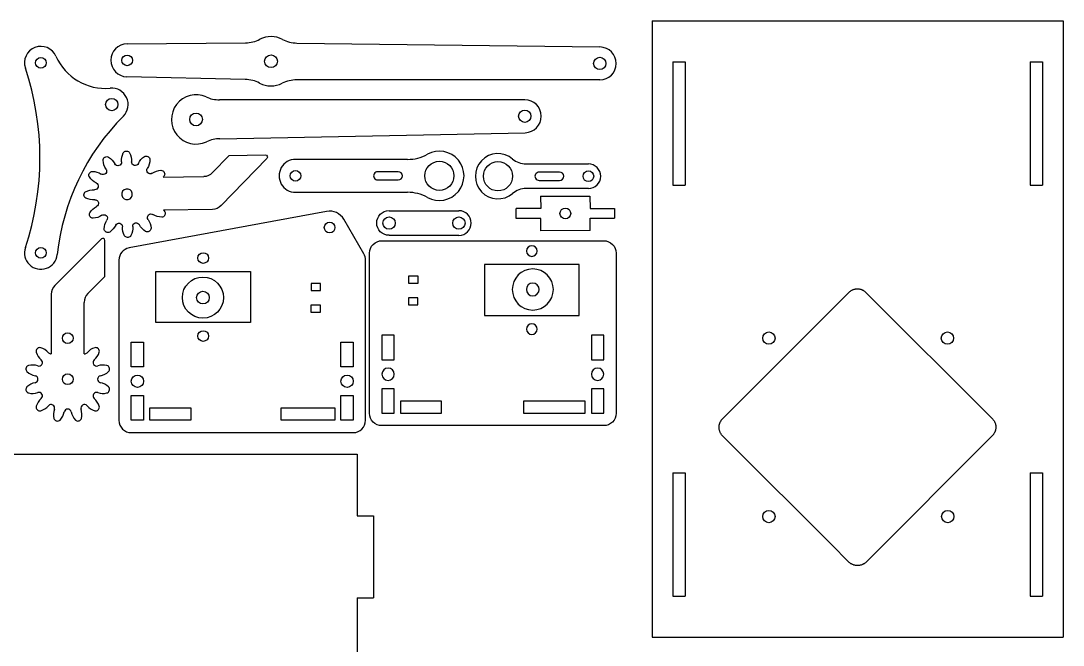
# Model space of a CAD drawing. Extents: x 13 to 416, y 516 to 820.
# Drawn here: x 159.6 to 413.2, y 668.4 to 820.3 of the extents above; entities that cross this region are included whole.
import ezdxf

# ---------------------------------------------------------------- set-up
doc = ezdxf.new("R2010")
doc.units = 0
doc.header["$LTSCALE"] = 12.7
doc.layers.add('SKETCHED_GEOMETRY', color=7, linetype='CONTINUOUS')

msp = doc.modelspace()

# ---------------------------------------------------------------- linework, layer by layer
at = {"layer": 'SKETCHED_GEOMETRY'}
for p, q in [((313.25, 820.31), (413.25, 820.31)), ((313.25, 820.31), (313.25, 670.31)), ((313.25, 820.31), (413.25, 820.31)), ((313.25, 820.31), (313.25, 670.31)), ((413.25, 820.31), (413.25, 670.31)), ((413.25, 820.31), (413.25, 670.31)), ((318.25, 810.31), (318.25, 780.31)), ((318.25, 810.31), (321.25, 810.31)), ((321.25, 810.31), (321.25, 780.31)), ((405.25, 810.31), (408.25, 810.31)), ((405.25, 810.31), (405.25, 780.31)), ((408.25, 810.31), (408.25, 780.31)), ((318.25, 780.31), (321.25, 780.31)), ((405.25, 780.31), (408.25, 780.31)), ((356.7, 749.83), (361.08, 754.22)), ((361.08, 754.22), (361.17, 754.3)), ((361.17, 754.3), (361.27, 754.39)), ((361.27, 754.39), (361.37, 754.47)), ((361.37, 754.47), (361.47, 754.54)), ((361.47, 754.54), (361.57, 754.61)), ((361.57, 754.61), (361.68, 754.68)), ((361.68, 754.68), (361.79, 754.74)), ((361.79, 754.74), (361.9, 754.8)), ((361.9, 754.8), (362.01, 754.85)), ((362.01, 754.85), (362.13, 754.89)), ((362.13, 754.89), (362.25, 754.94)), ((362.25, 754.94), (362.37, 754.97)), ((362.37, 754.97), (362.49, 755.01)), ((362.49, 755.01), (362.61, 755.03)), ((362.61, 755.03), (362.74, 755.05)), ((362.74, 755.05), (362.86, 755.07)), ((362.86, 755.07), (362.99, 755.08)), ((362.99, 755.08), (363.11, 755.09)), ((363.11, 755.09), (363.24, 755.09)), ((363.24, 755.09), (363.36, 755.08)), ((363.36, 755.08), (363.49, 755.07)), ((363.49, 755.07), (363.61, 755.05)), ((363.61, 755.05), (363.74, 755.03)), ((363.74, 755.03), (363.86, 755.01)), ((363.86, 755.01), (363.98, 754.97)), ((363.98, 754.97), (364.1, 754.94)), ((364.1, 754.94), (364.22, 754.9)), ((364.22, 754.9), (364.34, 754.85)), ((364.34, 754.85), (364.45, 754.8)), ((364.45, 754.8), (364.57, 754.74)), ((364.57, 754.74), (364.68, 754.68)), ((364.68, 754.68), (364.78, 754.61)), ((364.78, 754.61), (364.89, 754.54)), ((364.89, 754.54), (364.99, 754.47)), ((364.99, 754.47), (365.09, 754.39)), ((365.09, 754.39), (365.18, 754.31)), ((365.18, 754.31), (365.27, 754.22)), ((365.27, 754.22), (396, 723.52)), ((345.32, 738.43), (356.7, 749.83)), ((343.9, 737.02), (345.32, 738.43)), ((330.39, 723.48), (343.9, 737.02)), ((329.86, 722.78), (329.93, 722.89)), ((329.93, 722.89), (329.99, 723)), ((329.99, 723), (330.06, 723.1)), ((330.06, 723.1), (330.14, 723.2)), ((330.14, 723.2), (330.22, 723.3)), ((330.22, 723.3), (330.3, 723.39)), ((330.3, 723.39), (330.39, 723.48)), ((396, 723.52), (396.09, 723.43)), ((396.09, 723.43), (396.17, 723.34)), ((396.17, 723.34), (396.25, 723.24)), ((396.25, 723.24), (396.33, 723.14)), ((396.33, 723.14), (396.4, 723.04)), ((396.4, 723.04), (396.46, 722.93)), ((396.46, 722.93), (396.53, 722.82)), ((329.52, 721.45), (329.53, 721.58)), ((329.52, 721.37), (329.52, 721.45)), ((329.52, 721.33), (329.52, 721.37)), ((329.53, 721.2), (329.52, 721.33)), ((329.53, 721.58), (329.54, 721.7)), ((329.54, 721.08), (329.53, 721.2)), ((329.54, 721.7), (329.55, 721.83)), ((329.55, 720.95), (329.54, 721.08)), ((329.55, 721.83), (329.57, 721.95)), ((329.57, 720.83), (329.55, 720.95)), ((329.57, 721.95), (329.6, 722.07)), ((329.6, 720.7), (329.57, 720.83)), ((329.6, 722.07), (329.63, 722.2)), ((329.63, 720.58), (329.6, 720.7)), ((329.63, 722.2), (329.67, 722.32)), ((329.67, 720.46), (329.63, 720.58)), ((329.67, 722.32), (329.71, 722.44)), ((329.71, 720.34), (329.67, 720.46)), ((329.71, 722.44), (329.76, 722.55)), ((329.76, 722.55), (329.81, 722.67)), ((329.81, 722.67), (329.86, 722.78)), ((396.53, 722.82), (396.58, 722.71)), ((396.58, 722.71), (396.63, 722.59)), ((396.63, 722.59), (396.68, 722.48)), ((396.68, 720.38), (396.64, 720.27)), ((396.68, 722.48), (396.72, 722.36)), ((396.72, 720.5), (396.68, 720.38)), ((396.72, 722.36), (396.76, 722.24)), ((396.76, 720.62), (396.72, 720.5)), ((396.76, 722.24), (396.79, 722.11)), ((396.79, 720.74), (396.76, 720.62)), ((396.79, 722.11), (396.82, 721.99)), ((396.82, 720.87), (396.79, 720.74)), ((396.82, 721.99), (396.84, 721.87)), ((396.84, 720.99), (396.82, 720.87)), ((396.84, 721.87), (396.86, 721.74)), ((396.86, 721.12), (396.84, 720.99)), ((396.86, 721.74), (396.87, 721.62)), ((396.87, 721.24), (396.86, 721.12)), ((396.87, 721.62), (396.87, 721.49)), ((396.87, 721.49), (396.87, 721.37)), ((396.87, 721.37), (396.87, 721.24)), ((329.76, 720.23), (329.71, 720.34)), ((329.81, 720.11), (329.76, 720.23)), ((329.87, 720), (329.81, 720.11)), ((329.93, 719.89), (329.87, 720)), ((329.99, 719.78), (329.93, 719.89)), ((330.06, 719.68), (329.99, 719.78)), ((330.14, 719.58), (330.06, 719.68)), ((330.22, 719.48), (330.14, 719.58)), ((330.3, 719.39), (330.22, 719.48)), ((330.39, 719.3), (330.3, 719.39)), ((343.9, 705.8), (330.39, 719.3)), ((396.01, 719.34), (365.31, 688.6)), ((396.09, 719.43), (396.01, 719.34)), ((396.18, 719.52), (396.09, 719.43)), ((396.26, 719.62), (396.18, 719.52)), ((396.33, 719.72), (396.26, 719.62)), ((396.4, 719.82), (396.33, 719.72)), ((396.47, 719.93), (396.4, 719.82)), ((396.53, 720.04), (396.47, 719.93)), ((396.58, 720.15), (396.53, 720.04)), ((396.64, 720.27), (396.58, 720.15)), ((157.46, 714.85), (241.46, 714.85)), ((241.46, 714.85), (241.46, 699.85)), ((318.25, 710.31), (318.25, 680.31)), ((318.25, 710.31), (321.25, 710.31)), ((321.25, 710.31), (321.25, 680.31)), ((405.25, 710.31), (408.25, 710.31)), ((405.25, 710.31), (405.25, 680.31)), ((408.25, 710.31), (408.25, 680.31)), ((345.32, 704.39), (343.9, 705.8)), ((356.76, 692.95), (345.32, 704.39)), ((241.46, 699.85), (245.46, 699.85)), ((245.46, 699.85), (245.46, 679.85)), ((245.46, 699.85), (245.46, 679.85)), ((361.12, 688.6), (356.76, 692.95)), ((361.21, 688.51), (361.12, 688.6)), ((361.31, 688.42), (361.21, 688.51)), ((361.41, 688.34), (361.31, 688.42)), ((361.52, 688.27), (361.41, 688.34)), ((361.62, 688.2), (361.52, 688.27)), ((361.74, 688.13), (361.62, 688.2)), ((361.85, 688.07), (361.74, 688.13)), ((361.96, 688.01), (361.85, 688.07)), ((362.08, 687.96), (361.96, 688.01)), ((362.2, 687.91), (362.08, 687.96)), ((362.33, 687.87), (362.2, 687.91)), ((362.45, 687.83), (362.33, 687.87)), ((362.58, 687.8), (362.45, 687.83)), ((362.7, 687.78), (362.58, 687.8)), ((362.83, 687.76), (362.7, 687.78)), ((362.96, 687.74), (362.83, 687.76)), ((363.09, 687.74), (362.96, 687.74)), ((363.22, 687.73), (363.09, 687.74)), ((363.35, 687.74), (363.22, 687.73)), ((363.47, 687.74), (363.35, 687.74)), ((363.6, 687.76), (363.47, 687.74)), ((363.73, 687.78), (363.6, 687.76)), ((363.86, 687.8), (363.73, 687.78)), ((363.98, 687.83), (363.86, 687.8)), ((364.11, 687.87), (363.98, 687.83)), ((364.23, 687.91), (364.11, 687.87)), ((364.35, 687.96), (364.23, 687.91)), ((364.47, 688.01), (364.35, 687.96)), ((364.58, 688.07), (364.47, 688.01)), ((364.7, 688.13), (364.58, 688.07)), ((364.81, 688.2), (364.7, 688.13)), ((364.91, 688.27), (364.81, 688.2)), ((365.02, 688.35), (364.91, 688.27)), ((365.12, 688.43), (365.02, 688.35)), ((365.22, 688.51), (365.12, 688.43)), ((365.31, 688.6), (365.22, 688.51)), ((241.46, 679.85), (241.46, 664.85)), ((241.46, 679.85), (245.46, 679.85)), ((318.25, 680.31), (321.25, 680.31)), ((405.25, 680.31), (408.25, 680.31)), ((313.25, 670.31), (413.25, 670.31)), ((313.25, 670.31), (413.25, 670.31))]:
    msp.add_line(p, q, dxfattribs=at)
for points in [[(230.22, 754.66), (232.55, 754.66), (232.55, 756.35), (230.22, 756.35)], [(253.96, 756.44), (256.29, 756.44), (256.29, 758.14), (253.96, 758.14)], [(230.17, 749.42), (232.5, 749.42), (232.5, 751.11), (230.17, 751.11)], [(253.91, 751.2), (256.23, 751.2), (256.23, 752.9), (253.91, 752.9)]]:
    msp.add_lwpolyline(points, close=True, dxfattribs=at)
for centre in [(341.64, 743.09), (385.1, 743.09), (341.65, 699.66), (385.16, 699.66)]:
    msp.add_circle(centre, 1.5, dxfattribs=at)
for points, knots in [([(168.15, 811.71), (167.29, 813.66), (165.04, 814.59), (163.05, 813.82), (163.05, 813.82), (161.05, 813.05), (160.02, 810.85), (160.7, 808.82)], [0, 0, 0, 0, 0.333333, 0.333333, 0.333333, 0.333334, 1, 1, 1, 1]), ([(185.46, 814.7), (183.27, 814.68), (181.51, 812.91), (181.49, 810.73), (181.49, 810.73), (181.48, 808.55), (183.22, 806.76), (185.4, 806.71)], [0, 0, 0, 0, 0.333333, 0.333333, 0.333333, 0.333334, 1, 1, 1, 1]), ([(186.79, 810.7), (186.79, 811.42), (186.21, 812), (185.49, 812), (185.49, 812), (184.78, 812), (184.19, 811.42), (184.19, 810.7), (184.19, 810.7), (184.19, 809.99), (184.78, 809.4), (185.49, 809.4), (185.49, 809.4), (186.21, 809.4), (186.79, 809.99), (186.79, 810.7)], [0, 0, 0, 0, 0.2, 0.2, 0.2, 0.200001, 0.4, 0.4, 0.4, 0.400001, 0.6, 0.6, 0.6, 0.600001, 1, 1, 1, 1]), ([(222.04, 810.47), (222.04, 811.33), (221.35, 812.02), (220.49, 812.02), (220.49, 812.02), (219.64, 812.02), (218.94, 811.33), (218.94, 810.47), (218.94, 810.47), (218.94, 809.62), (219.64, 808.92), (220.49, 808.92), (220.49, 808.92), (221.35, 808.92), (222.04, 809.62), (222.04, 810.47)], [0, 0, 0, 0, 0.2, 0.2, 0.2, 0.200001, 0.4, 0.4, 0.4, 0.400001, 0.6, 0.6, 0.6, 0.600001, 1, 1, 1, 1]), ([(300.49, 805.95), (302.69, 805.95), (304.48, 807.72), (304.49, 809.92), (304.49, 809.92), (304.51, 812.12), (302.74, 813.92), (300.54, 813.95)], [0, 0, 0, 0, 0.333333, 0.333333, 0.333333, 0.333334, 1, 1, 1, 1]), ([(165.79, 810.09), (165.79, 810.81), (165.21, 811.39), (164.49, 811.39), (164.49, 811.39), (163.77, 811.39), (163.19, 810.81), (163.19, 810.09), (163.19, 810.09), (163.19, 809.38), (163.77, 808.79), (164.49, 808.79), (164.49, 808.79), (165.21, 808.79), (165.79, 809.38), (165.79, 810.09)], [0, 0, 0, 0, 0.2, 0.2, 0.2, 0.200001, 0.4, 0.4, 0.4, 0.400001, 0.6, 0.6, 0.6, 0.600001, 1, 1, 1, 1]), ([(301.99, 809.95), (301.99, 810.78), (301.32, 811.45), (300.49, 811.45), (300.49, 811.45), (299.66, 811.45), (298.99, 810.78), (298.99, 809.95), (298.99, 809.95), (298.99, 809.12), (299.66, 808.45), (300.49, 808.45), (300.49, 808.45), (301.32, 808.45), (301.99, 809.12), (301.99, 809.95)], [0, 0, 0, 0, 0.2, 0.2, 0.2, 0.200001, 0.4, 0.4, 0.4, 0.400001, 0.6, 0.6, 0.6, 0.600001, 1, 1, 1, 1]), ([(184.55, 797.11), (185.74, 798.3), (186.06, 800.11), (185.34, 801.63), (185.34, 801.63), (184.63, 803.16), (183.04, 804.07), (181.36, 803.92)], [0, 0, 0, 0, 0.333333, 0.333333, 0.333333, 0.333334, 1, 1, 1, 1]), ([(204.69, 801.79), (202.16, 802.92), (199.19, 802.17), (197.5, 799.97), (197.5, 799.97), (195.81, 797.78), (195.84, 794.71), (197.57, 792.55), (197.57, 792.55), (199.3, 790.39), (202.29, 789.7), (204.8, 790.88)], [0, 0, 0, 0, 0.25, 0.25, 0.25, 0.250001, 0.5, 0.5, 0.5, 0.500001, 1, 1, 1, 1]), ([(183.22, 799.94), (183.22, 800.77), (182.55, 801.44), (181.72, 801.44), (181.72, 801.44), (180.89, 801.44), (180.22, 800.77), (180.22, 799.94), (180.22, 799.94), (180.22, 799.11), (180.89, 798.44), (181.72, 798.44), (181.72, 798.44), (182.55, 798.44), (183.22, 799.11), (183.22, 799.94)], [0, 0, 0, 0, 0.2, 0.2, 0.2, 0.200001, 0.4, 0.4, 0.4, 0.400001, 0.6, 0.6, 0.6, 0.600001, 1, 1, 1, 1]), ([(282.32, 793.09), (284.52, 793.14), (286.27, 794.94), (286.24, 797.13), (286.24, 797.13), (286.22, 799.33), (284.44, 801.09), (282.24, 801.09)], [0, 0, 0, 0, 0.333333, 0.333333, 0.333333, 0.333334, 1, 1, 1, 1]), ([(203.8, 796.31), (203.8, 797.16), (203.1, 797.86), (202.25, 797.86), (202.25, 797.86), (201.39, 797.86), (200.7, 797.16), (200.7, 796.31), (200.7, 796.31), (200.7, 795.45), (201.39, 794.76), (202.25, 794.76), (202.25, 794.76), (203.1, 794.76), (203.8, 795.45), (203.8, 796.31)], [0, 0, 0, 0, 0.2, 0.2, 0.2, 0.200001, 0.4, 0.4, 0.4, 0.400001, 0.6, 0.6, 0.6, 0.600001, 1, 1, 1, 1]), ([(283.74, 797.09), (283.74, 797.92), (283.07, 798.59), (282.24, 798.59), (282.24, 798.59), (281.42, 798.59), (280.74, 797.92), (280.74, 797.09), (280.74, 797.09), (280.74, 796.26), (281.42, 795.59), (282.24, 795.59), (282.24, 795.59), (283.07, 795.59), (283.74, 796.26), (283.74, 797.09)], [0, 0, 0, 0, 0.2, 0.2, 0.2, 0.200001, 0.4, 0.4, 0.4, 0.400001, 0.6, 0.6, 0.6, 0.600001, 1, 1, 1, 1]), ([(258.55, 777.34), (261.07, 775.95), (264.23, 776.54), (266.07, 778.77), (266.07, 778.77), (267.91, 780.99), (267.91, 784.2), (266.07, 786.42), (266.07, 786.42), (264.23, 788.64), (261.07, 789.24), (258.55, 787.84)], [0, 0, 0, 0, 0.25, 0.25, 0.25, 0.250001, 0.5, 0.5, 0.5, 0.500001, 1, 1, 1, 1]), ([(219.1, 787.69), (219.3, 787.69), (219.49, 787.57), (219.57, 787.39), (219.57, 787.39), (219.65, 787.2), (219.61, 786.98), (219.47, 786.84)], [0, 0, 0, 0, 0.333333, 0.333333, 0.333333, 0.333334, 1, 1, 1, 1]), ([(226.45, 786.59), (225.03, 786.59), (223.7, 785.83), (222.99, 784.59), (222.99, 784.59), (222.28, 783.36), (222.28, 781.83), (222.99, 780.59), (222.99, 780.59), (223.7, 779.36), (225.03, 778.59), (226.45, 778.59)], [0, 0, 0, 0, 0.25, 0.25, 0.25, 0.250001, 0.5, 0.5, 0.5, 0.500001, 1, 1, 1, 1]), ([(279.29, 786.68), (277.06, 788.58), (273.74, 788.4), (271.73, 786.28), (271.73, 786.28), (269.72, 784.16), (269.72, 780.83), (271.73, 778.71), (271.73, 778.71), (273.74, 776.59), (277.06, 776.41), (279.29, 778.3)], [0, 0, 0, 0, 0.25, 0.25, 0.25, 0.250001, 0.5, 0.5, 0.5, 0.500001, 1, 1, 1, 1]), ([(180.34, 784.25), (180.57, 783.91), (180.54, 783.45), (180.25, 783.15), (180.25, 783.15), (179.96, 782.85), (179.5, 782.8), (179.15, 783.02)], [0, 0, 0, 0, 0.333333, 0.333333, 0.333333, 0.333334, 1, 1, 1, 1]), ([(184.09, 785.98), (184.13, 785.57), (183.87, 785.19), (183.47, 785.08), (183.47, 785.08), (183.07, 784.96), (182.65, 785.15), (182.46, 785.52)], [0, 0, 0, 0, 0.333333, 0.333333, 0.333333, 0.333334, 1, 1, 1, 1]), ([(188.21, 785.61), (188.04, 785.23), (187.62, 785.03), (187.22, 785.14), (187.22, 785.14), (186.82, 785.24), (186.54, 785.61), (186.56, 786.02)], [0, 0, 0, 0, 0.333333, 0.333333, 0.333333, 0.333334, 1, 1, 1, 1]), ([(191.6, 783.22), (191.26, 782.99), (190.8, 783.02), (190.5, 783.31), (190.5, 783.31), (190.2, 783.6), (190.15, 784.06), (190.37, 784.4)], [0, 0, 0, 0, 0.333333, 0.333333, 0.333333, 0.333334, 1, 1, 1, 1]), ([(227.75, 782.59), (227.75, 783.31), (227.17, 783.89), (226.45, 783.89), (226.45, 783.89), (225.74, 783.89), (225.15, 783.31), (225.15, 782.59), (225.15, 782.59), (225.15, 781.88), (225.74, 781.29), (226.45, 781.29), (226.45, 781.29), (227.17, 781.29), (227.75, 781.88), (227.75, 782.59)], [0, 0, 0, 0, 0.2, 0.2, 0.2, 0.200001, 0.4, 0.4, 0.4, 0.400001, 0.6, 0.6, 0.6, 0.600001, 1, 1, 1, 1]), ([(265, 782.59), (265, 784.55), (263.41, 786.14), (261.45, 786.14), (261.45, 786.14), (259.49, 786.14), (257.9, 784.55), (257.9, 782.59), (257.9, 782.59), (257.9, 780.63), (259.49, 779.04), (261.45, 779.04), (261.45, 779.04), (263.41, 779.04), (265, 780.63), (265, 782.59)], [0, 0, 0, 0, 0.2, 0.2, 0.2, 0.200001, 0.4, 0.4, 0.4, 0.400001, 0.6, 0.6, 0.6, 0.600001, 1, 1, 1, 1]), ([(279.27, 782.49), (279.27, 784.45), (277.68, 786.04), (275.72, 786.04), (275.72, 786.04), (273.76, 786.04), (272.17, 784.45), (272.17, 782.49), (272.17, 782.49), (272.17, 780.53), (273.76, 778.94), (275.72, 778.94), (275.72, 778.94), (277.68, 778.94), (279.27, 780.53), (279.27, 782.49)], [0, 0, 0, 0, 0.2, 0.2, 0.2, 0.200001, 0.4, 0.4, 0.4, 0.400001, 0.6, 0.6, 0.6, 0.600001, 1, 1, 1, 1]), ([(299.02, 782.49), (299.02, 783.21), (298.44, 783.79), (297.72, 783.79), (297.72, 783.79), (297.01, 783.79), (296.42, 783.21), (296.42, 782.49), (296.42, 782.49), (296.42, 781.78), (297.01, 781.19), (297.72, 781.19), (297.72, 781.19), (298.44, 781.19), (299.02, 781.78), (299.02, 782.49)], [0, 0, 0, 0, 0.2, 0.2, 0.2, 0.200001, 0.4, 0.4, 0.4, 0.400001, 0.6, 0.6, 0.6, 0.600001, 1, 1, 1, 1]), ([(297.72, 779.49), (299.38, 779.49), (300.72, 780.84), (300.72, 782.49), (300.72, 782.49), (300.72, 784.15), (299.38, 785.49), (297.72, 785.49)], [0, 0, 0, 0, 0.333333, 0.333333, 0.333333, 0.333334, 1, 1, 1, 1]), ([(246.45, 783.59), (246.1, 783.59), (245.77, 783.4), (245.59, 783.09), (245.59, 783.09), (245.41, 782.78), (245.41, 782.4), (245.59, 782.09), (245.59, 782.09), (245.77, 781.78), (246.1, 781.59), (246.45, 781.59)], [0, 0, 0, 0, 0.25, 0.25, 0.25, 0.250001, 0.5, 0.5, 0.5, 0.500001, 1, 1, 1, 1]), ([(251.45, 781.59), (252.01, 781.59), (252.45, 782.04), (252.45, 782.59), (252.45, 782.59), (252.45, 783.15), (252.01, 783.59), (251.45, 783.59)], [0, 0, 0, 0, 0.333333, 0.333333, 0.333333, 0.333334, 1, 1, 1, 1]), ([(285.72, 783.49), (285.37, 783.49), (285.04, 783.3), (284.86, 782.99), (284.86, 782.99), (284.68, 782.68), (284.68, 782.3), (284.86, 781.99), (284.86, 781.99), (285.04, 781.68), (285.37, 781.49), (285.72, 781.49)], [0, 0, 0, 0, 0.25, 0.25, 0.25, 0.250001, 0.5, 0.5, 0.5, 0.500001, 1, 1, 1, 1]), ([(290.72, 781.49), (291.28, 781.49), (291.72, 781.94), (291.72, 782.49), (291.72, 782.49), (291.72, 783.05), (291.28, 783.49), (290.72, 783.49)], [0, 0, 0, 0, 0.333333, 0.333333, 0.333333, 0.333334, 1, 1, 1, 1]), ([(177.95, 780.86), (178.33, 780.69), (178.52, 780.27), (178.42, 779.87), (178.42, 779.87), (178.32, 779.47), (177.95, 779.19), (177.54, 779.21)], [0, 0, 0, 0, 0.333333, 0.333333, 0.333333, 0.333334, 1, 1, 1, 1]), ([(186.73, 778.36), (186.87, 777.66), (186.41, 776.97), (185.71, 776.83), (185.71, 776.83), (185.01, 776.69), (184.32, 777.14), (184.18, 777.85), (184.18, 777.85), (184.04, 778.55), (184.49, 779.24), (185.2, 779.38), (185.2, 779.38), (185.9, 779.52), (186.59, 779.06), (186.73, 778.36)], [0, 0, 0, 0, 0.2, 0.2, 0.2, 0.200001, 0.4, 0.4, 0.4, 0.400001, 0.6, 0.6, 0.6, 0.600001, 1, 1, 1, 1]), ([(177.58, 776.74), (177.99, 776.78), (178.37, 776.51), (178.48, 776.12), (178.48, 776.12), (178.6, 775.72), (178.41, 775.3), (178.04, 775.11)], [0, 0, 0, 0, 0.333333, 0.333333, 0.333333, 0.333334, 1, 1, 1, 1]), ([(249.21, 768.12), (247.55, 768.12), (246.21, 769.46), (246.21, 771.12), (246.21, 771.12), (246.21, 772.77), (247.55, 774.12), (249.21, 774.12)], [0, 0, 0, 0, 0.333333, 0.333333, 0.333333, 0.333334, 1, 1, 1, 1]), ([(266.21, 768.1), (267.86, 768.1), (269.21, 769.44), (269.21, 771.1), (269.21, 771.1), (269.21, 772.76), (267.86, 774.1), (266.21, 774.1)], [0, 0, 0, 0, 0.333333, 0.333333, 0.333333, 0.333334, 1, 1, 1, 1]), ([(293.03, 772.53), (293.54, 773.04), (293.54, 773.87), (293.03, 774.37), (293.03, 774.37), (292.52, 774.88), (291.7, 774.88), (291.19, 774.37), (291.19, 774.37), (290.68, 773.86), (290.68, 773.04), (291.19, 772.53), (291.19, 772.53), (291.7, 772.02), (292.53, 772.03), (293.03, 772.53)], [0, 0, 0, 0, 0.2, 0.2, 0.2, 0.200001, 0.4, 0.4, 0.4, 0.400001, 0.6, 0.6, 0.6, 0.600001, 1, 1, 1, 1]), ([(179.31, 772.99), (179.65, 773.22), (180.11, 773.18), (180.41, 772.9), (180.41, 772.9), (180.71, 772.61), (180.76, 772.15), (180.53, 771.8)], [0, 0, 0, 0, 0.333333, 0.333333, 0.333333, 0.333334, 1, 1, 1, 1]), ([(182.69, 770.6), (182.87, 770.98), (183.29, 771.17), (183.69, 771.07), (183.69, 771.07), (184.09, 770.97), (184.36, 770.6), (184.34, 770.19)], [0, 0, 0, 0, 0.333333, 0.333333, 0.333333, 0.333334, 1, 1, 1, 1]), ([(186.82, 770.23), (186.78, 770.64), (187.04, 771.02), (187.44, 771.13), (187.44, 771.13), (187.84, 771.24), (188.26, 771.06), (188.45, 770.69)], [0, 0, 0, 0, 0.333333, 0.333333, 0.333333, 0.333334, 1, 1, 1, 1]), ([(190.57, 771.96), (190.34, 772.3), (190.37, 772.76), (190.66, 773.06), (190.66, 773.06), (190.95, 773.36), (191.41, 773.41), (191.75, 773.18)], [0, 0, 0, 0, 0.333333, 0.333333, 0.333333, 0.333334, 1, 1, 1, 1]), ([(236.04, 770), (236.04, 770.72), (235.46, 771.3), (234.74, 771.3), (234.74, 771.3), (234.03, 771.3), (233.44, 770.72), (233.44, 770), (233.44, 770), (233.44, 769.28), (234.03, 768.7), (234.74, 768.7), (234.74, 768.7), (235.46, 768.7), (236.04, 769.28), (236.04, 770)], [0, 0, 0, 0, 0.2, 0.2, 0.2, 0.200001, 0.4, 0.4, 0.4, 0.400001, 0.6, 0.6, 0.6, 0.600001, 1, 1, 1, 1]), ([(250.71, 771.1), (250.71, 771.93), (250.04, 772.6), (249.21, 772.6), (249.21, 772.6), (248.38, 772.6), (247.71, 771.93), (247.71, 771.1), (247.71, 771.1), (247.71, 770.27), (248.38, 769.6), (249.21, 769.6), (249.21, 769.6), (250.04, 769.6), (250.71, 770.27), (250.71, 771.1)], [0, 0, 0, 0, 0.2, 0.2, 0.2, 0.200001, 0.4, 0.4, 0.4, 0.400001, 0.6, 0.6, 0.6, 0.600001, 1, 1, 1, 1]), ([(267.71, 771.1), (267.71, 771.93), (267.04, 772.6), (266.21, 772.6), (266.21, 772.6), (265.38, 772.6), (264.71, 771.93), (264.71, 771.1), (264.71, 771.1), (264.71, 770.27), (265.38, 769.6), (266.21, 769.6), (266.21, 769.6), (267.04, 769.6), (267.71, 770.27), (267.71, 771.1)], [0, 0, 0, 0, 0.2, 0.2, 0.2, 0.200001, 0.4, 0.4, 0.4, 0.400001, 0.6, 0.6, 0.6, 0.600001, 1, 1, 1, 1]), ([(180.07, 766.88), (180.07, 767.08), (179.95, 767.27), (179.76, 767.34), (179.76, 767.34), (179.57, 767.42), (179.36, 767.38), (179.21, 767.24)], [0, 0, 0, 0, 0.333333, 0.333333, 0.333333, 0.333334, 1, 1, 1, 1]), ([(244.46, 763.79), (244.46, 764.59), (244.78, 765.35), (245.34, 765.91), (245.34, 765.91), (245.9, 766.48), (246.67, 766.79), (247.46, 766.79)], [0, 0, 0, 0, 0.333333, 0.333333, 0.333333, 0.333334, 1, 1, 1, 1]), ([(301.46, 766.79), (302.26, 766.79), (303.02, 766.48), (303.58, 765.91), (303.58, 765.91), (304.15, 765.35), (304.46, 764.59), (304.46, 763.79)], [0, 0, 0, 0, 0.333333, 0.333333, 0.333333, 0.333334, 1, 1, 1, 1]), ([(160.7, 765.11), (160.21, 763.65), (160.6, 762.05), (161.69, 760.98), (161.69, 760.98), (162.79, 759.91), (164.4, 759.56), (165.84, 760.08), (165.84, 760.08), (167.29, 760.59), (168.31, 761.89), (168.47, 763.42)], [0, 0, 0, 0, 0.25, 0.25, 0.25, 0.250001, 0.5, 0.5, 0.5, 0.500001, 1, 1, 1, 1]), ([(165.79, 763.84), (165.79, 764.56), (165.21, 765.14), (164.49, 765.14), (164.49, 765.14), (163.77, 765.14), (163.19, 764.56), (163.19, 763.84), (163.19, 763.84), (163.19, 763.12), (163.77, 762.54), (164.49, 762.54), (164.49, 762.54), (165.21, 762.54), (165.79, 763.12), (165.79, 763.84)], [0, 0, 0, 0, 0.2, 0.2, 0.2, 0.200001, 0.4, 0.4, 0.4, 0.400001, 0.6, 0.6, 0.6, 0.600001, 1, 1, 1, 1]), ([(205.29, 762.59), (205.29, 763.31), (204.71, 763.89), (203.99, 763.89), (203.99, 763.89), (203.27, 763.89), (202.69, 763.31), (202.69, 762.59), (202.69, 762.59), (202.69, 761.88), (203.27, 761.29), (203.99, 761.29), (203.99, 761.29), (204.71, 761.29), (205.29, 761.88), (205.29, 762.59)], [0, 0, 0, 0, 0.2, 0.2, 0.2, 0.200001, 0.4, 0.4, 0.4, 0.400001, 0.6, 0.6, 0.6, 0.600001, 1, 1, 1, 1]), ([(205.29, 762.59), (205.29, 763.31), (204.71, 763.89), (203.99, 763.89), (203.99, 763.89), (203.27, 763.89), (202.69, 763.31), (202.69, 762.59), (202.69, 762.59), (202.69, 761.88), (203.27, 761.29), (203.99, 761.29), (203.99, 761.29), (204.71, 761.29), (205.29, 761.88), (205.29, 762.59)], [0, 0, 0, 0, 0.2, 0.2, 0.2, 0.200001, 0.4, 0.4, 0.4, 0.400001, 0.6, 0.6, 0.6, 0.600001, 1, 1, 1, 1]), ([(282.66, 764.29), (282.66, 765.01), (283.24, 765.59), (283.96, 765.59), (283.96, 765.59), (284.68, 765.59), (285.26, 765.01), (285.26, 764.29), (285.26, 764.29), (285.26, 763.58), (284.68, 762.99), (283.96, 762.99), (283.96, 762.99), (283.24, 762.99), (282.66, 763.58), (282.66, 764.29)], [0, 0, 0, 0, 0.2, 0.2, 0.2, 0.200001, 0.4, 0.4, 0.4, 0.400001, 0.6, 0.6, 0.6, 0.600001, 1, 1, 1, 1]), ([(279.19, 754.93), (279.19, 757.69), (281.43, 759.93), (284.19, 759.93), (284.19, 759.93), (286.95, 759.93), (289.19, 757.69), (289.19, 754.93), (289.19, 754.93), (289.19, 752.16), (286.95, 749.93), (284.19, 749.93), (284.19, 749.93), (281.43, 749.93), (279.19, 752.16), (279.19, 754.93)], [0, 0, 0, 0, 0.2, 0.2, 0.2, 0.200001, 0.4, 0.4, 0.4, 0.400001, 0.6, 0.6, 0.6, 0.600001, 1, 1, 1, 1]), ([(208.91, 752.96), (208.91, 755.72), (206.67, 757.96), (203.91, 757.96), (203.91, 757.96), (201.15, 757.96), (198.91, 755.72), (198.91, 752.96), (198.91, 752.96), (198.91, 750.2), (201.15, 747.96), (203.91, 747.96), (203.91, 747.96), (206.67, 747.96), (208.91, 750.2), (208.91, 752.96)], [0, 0, 0, 0, 0.2, 0.2, 0.2, 0.200001, 0.4, 0.4, 0.4, 0.400001, 0.6, 0.6, 0.6, 0.600001, 1, 1, 1, 1]), ([(282.64, 754.93), (282.64, 755.78), (283.33, 756.48), (284.19, 756.48), (284.19, 756.48), (285.05, 756.48), (285.74, 755.78), (285.74, 754.93), (285.74, 754.93), (285.74, 754.07), (285.05, 753.38), (284.19, 753.38), (284.19, 753.38), (283.33, 753.38), (282.64, 754.07), (282.64, 754.93)], [0, 0, 0, 0, 0.2, 0.2, 0.2, 0.200001, 0.4, 0.4, 0.4, 0.400001, 0.6, 0.6, 0.6, 0.600001, 1, 1, 1, 1]), ([(205.46, 752.96), (205.46, 753.82), (204.76, 754.51), (203.91, 754.51), (203.91, 754.51), (203.05, 754.51), (202.36, 753.82), (202.36, 752.96), (202.36, 752.96), (202.36, 752.11), (203.05, 751.41), (203.91, 751.41), (203.91, 751.41), (204.76, 751.41), (205.46, 752.11), (205.46, 752.96)], [0, 0, 0, 0, 0.2, 0.2, 0.2, 0.200001, 0.4, 0.4, 0.4, 0.400001, 0.6, 0.6, 0.6, 0.600001, 1, 1, 1, 1]), ([(282.66, 745.29), (282.66, 746.01), (283.24, 746.59), (283.96, 746.59), (283.96, 746.59), (284.68, 746.59), (285.26, 746.01), (285.26, 745.29), (285.26, 745.29), (285.26, 744.58), (284.68, 743.99), (283.96, 743.99), (283.96, 743.99), (283.24, 743.99), (282.66, 744.58), (282.66, 745.29)], [0, 0, 0, 0, 0.2, 0.2, 0.2, 0.200001, 0.4, 0.4, 0.4, 0.400001, 0.6, 0.6, 0.6, 0.600001, 1, 1, 1, 1]), ([(172.32, 743.09), (172.32, 743.81), (171.74, 744.39), (171.02, 744.39), (171.02, 744.39), (170.3, 744.39), (169.72, 743.81), (169.72, 743.09), (169.72, 743.09), (169.72, 742.37), (170.3, 741.79), (171.02, 741.79), (171.02, 741.79), (171.74, 741.79), (172.32, 742.37), (172.32, 743.09)], [0, 0, 0, 0, 0.2, 0.2, 0.2, 0.200001, 0.4, 0.4, 0.4, 0.400001, 0.6, 0.6, 0.6, 0.600001, 1, 1, 1, 1]), ([(205.29, 743.59), (205.29, 744.31), (204.71, 744.89), (203.99, 744.89), (203.99, 744.89), (203.27, 744.89), (202.69, 744.31), (202.69, 743.59), (202.69, 743.59), (202.69, 742.88), (203.27, 742.29), (203.99, 742.29), (203.99, 742.29), (204.71, 742.29), (205.29, 742.88), (205.29, 743.59)], [0, 0, 0, 0, 0.2, 0.2, 0.2, 0.200001, 0.4, 0.4, 0.4, 0.400001, 0.6, 0.6, 0.6, 0.600001, 1, 1, 1, 1]), ([(205.29, 743.59), (205.29, 744.31), (204.71, 744.89), (203.99, 744.89), (203.99, 744.89), (203.27, 744.89), (202.69, 744.31), (202.69, 743.59), (202.69, 743.59), (202.69, 742.88), (203.27, 742.29), (203.99, 742.29), (203.99, 742.29), (204.71, 742.29), (205.29, 742.88), (205.29, 743.59)], [0, 0, 0, 0, 0.2, 0.2, 0.2, 0.200001, 0.4, 0.4, 0.4, 0.400001, 0.6, 0.6, 0.6, 0.600001, 1, 1, 1, 1]), ([(163.71, 736.33), (164.1, 736.19), (164.53, 736.36), (164.74, 736.71), (164.74, 736.71), (164.95, 737.07), (164.87, 737.53), (164.56, 737.8)], [0, 0, 0, 0, 0.333333, 0.333333, 0.333333, 0.333334, 1, 1, 1, 1]), ([(177.48, 737.8), (177.17, 737.53), (177.09, 737.07), (177.3, 736.71), (177.3, 736.71), (177.5, 736.36), (177.94, 736.19), (178.33, 736.33)], [0, 0, 0, 0, 0.333333, 0.333333, 0.333333, 0.333334, 1, 1, 1, 1]), ([(247.46, 734.29), (247.46, 735.12), (248.13, 735.79), (248.96, 735.79), (248.96, 735.79), (249.79, 735.79), (250.46, 735.12), (250.46, 734.29), (250.46, 734.29), (250.46, 733.46), (249.79, 732.79), (248.96, 732.79), (248.96, 732.79), (248.13, 732.79), (247.46, 733.46), (247.46, 734.29)], [0, 0, 0, 0, 0.2, 0.2, 0.2, 0.200001, 0.4, 0.4, 0.4, 0.400001, 0.6, 0.6, 0.6, 0.600001, 1, 1, 1, 1]), ([(298.46, 734.29), (298.46, 735.12), (299.13, 735.79), (299.96, 735.79), (299.96, 735.79), (300.79, 735.79), (301.46, 735.12), (301.46, 734.29), (301.46, 734.29), (301.46, 733.46), (300.79, 732.79), (299.96, 732.79), (299.96, 732.79), (299.13, 732.79), (298.46, 733.46), (298.46, 734.29)], [0, 0, 0, 0, 0.2, 0.2, 0.2, 0.200001, 0.4, 0.4, 0.4, 0.400001, 0.6, 0.6, 0.6, 0.600001, 1, 1, 1, 1]), ([(163.07, 732.24), (163.48, 732.32), (163.77, 732.67), (163.77, 733.09), (163.77, 733.09), (163.77, 733.5), (163.48, 733.86), (163.07, 733.94)], [0, 0, 0, 0, 0.333333, 0.333333, 0.333333, 0.333334, 1, 1, 1, 1]), ([(172.32, 733.09), (172.32, 733.81), (171.74, 734.39), (171.02, 734.39), (171.02, 734.39), (170.3, 734.39), (169.72, 733.81), (169.72, 733.09), (169.72, 733.09), (169.72, 732.37), (170.3, 731.79), (171.02, 731.79), (171.02, 731.79), (171.74, 731.79), (172.32, 732.37), (172.32, 733.09)], [0, 0, 0, 0, 0.2, 0.2, 0.2, 0.200001, 0.4, 0.4, 0.4, 0.400001, 0.6, 0.6, 0.6, 0.600001, 1, 1, 1, 1]), ([(178.97, 733.94), (178.56, 733.86), (178.27, 733.5), (178.27, 733.09), (178.27, 733.09), (178.27, 732.67), (178.56, 732.32), (178.97, 732.24)], [0, 0, 0, 0, 0.333333, 0.333333, 0.333333, 0.333334, 1, 1, 1, 1]), ([(189.49, 732.59), (189.49, 733.42), (188.82, 734.09), (187.99, 734.09), (187.99, 734.09), (187.16, 734.09), (186.49, 733.42), (186.49, 732.59), (186.49, 732.59), (186.49, 731.76), (187.16, 731.09), (187.99, 731.09), (187.99, 731.09), (188.82, 731.09), (189.49, 731.76), (189.49, 732.59)], [0, 0, 0, 0, 0.2, 0.2, 0.2, 0.200001, 0.4, 0.4, 0.4, 0.400001, 0.6, 0.6, 0.6, 0.600001, 1, 1, 1, 1]), ([(240.49, 732.59), (240.49, 733.42), (239.82, 734.09), (238.99, 734.09), (238.99, 734.09), (238.16, 734.09), (237.49, 733.42), (237.49, 732.59), (237.49, 732.59), (237.49, 731.76), (238.16, 731.09), (238.99, 731.09), (238.99, 731.09), (239.82, 731.09), (240.49, 731.76), (240.49, 732.59)], [0, 0, 0, 0, 0.2, 0.2, 0.2, 0.200001, 0.4, 0.4, 0.4, 0.400001, 0.6, 0.6, 0.6, 0.600001, 1, 1, 1, 1]), ([(164.56, 728.38), (164.87, 728.65), (164.95, 729.11), (164.74, 729.46), (164.74, 729.46), (164.53, 729.82), (164.1, 729.98), (163.71, 729.85)], [0, 0, 0, 0, 0.333333, 0.333333, 0.333333, 0.333334, 1, 1, 1, 1]), ([(178.33, 729.85), (177.94, 729.98), (177.5, 729.82), (177.3, 729.46), (177.3, 729.46), (177.09, 729.11), (177.17, 728.65), (177.48, 728.38)], [0, 0, 0, 0, 0.333333, 0.333333, 0.333333, 0.333334, 1, 1, 1, 1]), ([(167.78, 725.78), (167.91, 726.17), (167.75, 726.6), (167.39, 726.81), (167.39, 726.81), (167.03, 727.02), (166.58, 726.94), (166.31, 726.63)], [0, 0, 0, 0, 0.333333, 0.333333, 0.333333, 0.333334, 1, 1, 1, 1]), ([(171.87, 725.14), (171.79, 725.55), (171.43, 725.84), (171.02, 725.84), (171.02, 725.84), (170.6, 725.84), (170.25, 725.55), (170.17, 725.14)], [0, 0, 0, 0, 0.333333, 0.333333, 0.333333, 0.333334, 1, 1, 1, 1]), ([(175.73, 726.63), (175.46, 726.94), (175, 727.02), (174.64, 726.81), (174.64, 726.81), (174.28, 726.6), (174.12, 726.17), (174.26, 725.78)], [0, 0, 0, 0, 0.333333, 0.333333, 0.333333, 0.333334, 1, 1, 1, 1]), ([(183.49, 723.09), (183.49, 722.3), (183.81, 721.53), (184.37, 720.97), (184.37, 720.97), (184.93, 720.41), (185.7, 720.09), (186.49, 720.09)], [0, 0, 0, 0, 0.333333, 0.333333, 0.333333, 0.333334, 1, 1, 1, 1]), ([(304.46, 724.79), (304.46, 724), (304.15, 723.23), (303.58, 722.67), (303.58, 722.67), (303.02, 722.11), (302.26, 721.79), (301.46, 721.79)], [0, 0, 0, 0, 0.333333, 0.333333, 0.333333, 0.333334, 1, 1, 1, 1])]:
    msp.add_open_spline(points, degree=3, knots=knots, dxfattribs=at)
for points in [[(185.46, 814.7), (185.46, 814.7), (214.27, 814.98), (214.27, 814.98)], [(214.27, 814.98), (215.5, 814.99), (216.7, 815.28), (217.79, 815.83)], [(223.24, 815.81), (221.54, 816.69), (219.51, 816.7), (217.79, 815.83)], [(223.24, 815.81), (224.35, 815.24), (225.56, 814.93), (226.8, 814.92)], [(226.8, 814.92), (226.8, 814.92), (300.54, 813.95), (300.54, 813.95)], [(168.15, 811.71), (170.43, 806.55), (175.74, 803.42), (181.36, 803.92)], [(160.7, 765.11), (165.44, 779.29), (165.44, 794.64), (160.7, 808.82)], [(214.21, 806.05), (214.21, 806.05), (185.4, 806.71), (185.4, 806.71)], [(217.72, 805.15), (216.64, 805.72), (215.44, 806.02), (214.21, 806.05)], [(217.72, 805.15), (219.43, 804.27), (221.45, 804.25), (223.17, 805.11)], [(226.75, 805.95), (225.51, 805.95), (224.28, 805.66), (223.17, 805.11)], [(300.49, 805.95), (300.49, 805.95), (226.75, 805.95), (226.75, 805.95)], [(204.69, 801.79), (205.72, 801.33), (206.83, 801.09), (207.95, 801.09)], [(282.24, 801.09), (282.24, 801.09), (207.95, 801.09), (207.95, 801.09)], [(184.55, 797.11), (175.5, 788.05), (169.83, 776.15), (168.47, 763.42)], [(208.04, 791.63), (206.92, 791.61), (205.82, 791.35), (204.8, 790.88)], [(208.04, 791.63), (208.04, 791.63), (282.32, 793.09), (282.32, 793.09)], [(179.62, 786.36), (179.6, 786.65), (179.75, 786.93), (180, 787.08)], [(180.34, 784.25), (179.9, 784.87), (179.66, 785.6), (179.62, 786.36)], [(180, 787.08), (180.04, 787.1), (180.08, 787.12), (180.12, 787.15)], [(180.12, 787.15), (180.37, 787.3), (180.69, 787.3), (180.94, 787.14)], [(180.94, 787.14), (181.59, 786.75), (182.11, 786.19), (182.46, 785.52)], [(184.09, 785.98), (184.03, 786.74), (184.18, 787.49), (184.53, 788.17)], [(184.53, 788.17), (184.66, 788.43), (184.93, 788.59), (185.22, 788.6)], [(185.22, 788.6), (185.27, 788.6), (185.31, 788.6), (185.36, 788.6)], [(185.36, 788.6), (185.65, 788.61), (185.92, 788.45), (186.06, 788.19)], [(186.06, 788.19), (186.43, 787.53), (186.6, 786.78), (186.56, 786.02)], [(188.21, 785.61), (188.54, 786.29), (189.05, 786.87), (189.68, 787.28)], [(189.68, 787.28), (189.93, 787.44), (190.24, 787.45), (190.5, 787.31)], [(191.02, 786.54), (191.01, 785.78), (190.79, 785.04), (190.37, 784.4)], [(190.5, 787.31), (190.54, 787.29), (190.58, 787.27), (190.62, 787.25)], [(190.62, 787.25), (190.87, 787.1), (191.03, 786.83), (191.02, 786.54)], [(206.2, 783.31), (206.2, 783.31), (210.31, 787.55), (210.31, 787.55)], [(219.47, 786.84), (219.47, 786.84), (208.33, 775.34), (208.33, 775.34)], [(210.31, 787.55), (210.31, 787.55), (219.1, 787.69), (219.1, 787.69)], [(253.71, 786.59), (253.71, 786.59), (226.45, 786.59), (226.45, 786.59)], [(253.71, 786.59), (255.4, 786.59), (257.07, 787.02), (258.55, 787.84)], [(279.29, 786.68), (280.19, 785.92), (281.34, 785.49), (282.52, 785.49)], [(191.6, 783.22), (192.22, 783.65), (192.95, 783.9), (193.71, 783.94)], [(193.71, 783.94), (194, 783.95), (194.28, 783.81), (194.43, 783.55)], [(282.52, 785.49), (282.52, 785.49), (297.72, 785.49), (297.72, 785.49)], [(176.28, 782.33), (176.12, 782.58), (176.11, 782.89), (176.25, 783.15)], [(176.25, 783.15), (176.27, 783.19), (176.29, 783.23), (176.31, 783.27)], [(177.95, 780.86), (177.27, 781.19), (176.69, 781.7), (176.28, 782.33)], [(176.31, 783.27), (176.46, 783.52), (176.73, 783.68), (177.02, 783.67)], [(177.02, 783.67), (177.78, 783.66), (178.52, 783.44), (179.15, 783.02)], [(194.49, 782.62), (194.42, 782.49), (194.33, 782.36), (194.24, 782.24)], [(194.24, 782.24), (194.24, 782.24), (204.1, 782.4), (204.1, 782.4)], [(194.43, 783.55), (194.45, 783.52), (194.47, 783.48), (194.5, 783.44)], [(194.5, 783.44), (194.65, 783.19), (194.65, 782.87), (194.49, 782.62)], [(206.2, 783.31), (205.65, 782.74), (204.89, 782.41), (204.1, 782.4)], [(251.45, 783.59), (251.45, 783.59), (246.45, 783.59), (246.45, 783.59)], [(246.45, 781.59), (246.45, 781.59), (251.45, 781.59), (251.45, 781.59)], [(290.72, 783.49), (290.72, 783.49), (285.72, 783.49), (285.72, 783.49)], [(285.72, 781.49), (285.72, 781.49), (290.72, 781.49), (290.72, 781.49)], [(174.95, 778), (174.95, 778.3), (175.11, 778.57), (175.37, 778.71)], [(175.37, 778.71), (176.03, 779.08), (176.78, 779.25), (177.54, 779.21)], [(282.52, 779.49), (281.34, 779.49), (280.19, 779.07), (279.29, 778.3)], [(297.72, 779.49), (297.72, 779.49), (282.52, 779.49), (282.52, 779.49)], [(174.96, 777.87), (174.96, 777.91), (174.95, 777.96), (174.95, 778)], [(175.39, 777.18), (175.13, 777.31), (174.96, 777.58), (174.96, 777.87)], [(177.58, 776.74), (176.82, 776.68), (176.06, 776.83), (175.39, 777.18)], [(226.45, 778.59), (226.45, 778.59), (253.71, 778.59), (253.71, 778.59)], [(258.55, 777.34), (257.07, 778.16), (255.4, 778.59), (253.71, 778.59)], [(286.1, 777.64), (286.1, 777.64), (298.1, 777.66), (298.1, 777.66)], [(286.1, 777.64), (286.1, 777.64), (286.11, 774.64), (286.11, 774.64)], [(298.1, 777.66), (298.1, 777.66), (298.11, 774.66), (298.11, 774.66)], [(176.41, 773.59), (176.8, 774.24), (177.37, 774.76), (178.04, 775.11)], [(234.02, 773.93), (234.02, 773.93), (185.95, 765.04), (185.95, 765.04)], [(206.22, 774.43), (206.22, 774.43), (194.36, 774.24), (194.36, 774.24)], [(194.36, 774.24), (194.46, 774.13), (194.55, 774), (194.63, 773.87)], [(194.63, 773.87), (194.79, 773.63), (194.8, 773.31), (194.66, 773.06)], [(208.33, 775.34), (207.78, 774.77), (207.02, 774.44), (206.22, 774.43)], [(238.2, 772.01), (237.35, 773.47), (235.68, 774.24), (234.02, 773.93)], [(249.21, 774.1), (249.21, 774.1), (266.21, 774.1), (266.21, 774.1)], [(286.11, 774.64), (286.11, 774.64), (280.11, 774.62), (280.11, 774.62)], [(280.11, 772.22), (280.11, 772.22), (280.11, 774.62), (280.11, 774.62)], [(298.11, 774.66), (298.11, 774.66), (304.11, 774.68), (304.11, 774.68)], [(304.11, 774.68), (304.11, 774.68), (304.11, 772.28), (304.11, 772.28)], [(176.41, 772.77), (176.26, 773.02), (176.26, 773.34), (176.41, 773.59)], [(176.48, 772.65), (176.46, 772.69), (176.43, 772.73), (176.41, 772.77)], [(177.2, 772.27), (176.91, 772.25), (176.63, 772.4), (176.48, 772.65)], [(179.31, 772.99), (178.69, 772.55), (177.96, 772.31), (177.2, 772.27)], [(179.88, 769.67), (179.9, 770.43), (180.12, 771.17), (180.53, 771.8)], [(190.57, 771.96), (191, 771.34), (191.25, 770.61), (191.29, 769.85)], [(193.89, 772.53), (193.13, 772.55), (192.39, 772.77), (191.75, 773.18)], [(194.6, 772.94), (194.45, 772.68), (194.18, 772.53), (193.89, 772.53)], [(194.66, 773.06), (194.64, 773.02), (194.62, 772.98), (194.6, 772.94)], [(243.09, 763.6), (243.09, 763.6), (238.2, 772.01), (238.2, 772.01)], [(286.11, 772.24), (286.11, 772.24), (280.11, 772.22), (280.11, 772.22)], [(286.12, 769.24), (286.12, 769.24), (286.11, 772.24), (286.11, 772.24)], [(298.11, 772.26), (298.11, 772.26), (304.11, 772.28), (304.11, 772.28)], [(298.12, 769.26), (298.12, 769.26), (298.11, 772.26), (298.11, 772.26)], [(180.29, 768.96), (180.03, 769.11), (179.88, 769.38), (179.88, 769.67)], [(180.41, 768.9), (180.37, 768.92), (180.33, 768.94), (180.29, 768.96)], [(181.23, 768.92), (180.98, 768.77), (180.66, 768.75), (180.41, 768.9)], [(182.69, 770.6), (182.37, 769.92), (181.86, 769.33), (181.23, 768.92)], [(184.85, 768.02), (184.48, 768.68), (184.3, 769.43), (184.34, 770.19)], [(186.82, 770.23), (186.88, 769.47), (186.73, 768.71), (186.38, 768.04)], [(189.97, 769.06), (189.32, 769.45), (188.79, 770.02), (188.45, 770.69)], [(190.79, 769.06), (190.54, 768.91), (190.22, 768.91), (189.97, 769.06)], [(190.91, 769.13), (190.87, 769.11), (190.83, 769.08), (190.79, 769.06)], [(191.29, 769.85), (191.3, 769.56), (191.16, 769.28), (190.91, 769.13)], [(298.12, 769.26), (298.12, 769.26), (286.12, 769.24), (286.12, 769.24)], [(179.21, 767.24), (179.21, 767.24), (167.9, 755.92), (167.9, 755.92)], [(180.07, 758.09), (180.07, 758.09), (180.07, 766.88), (180.07, 766.88)], [(185.55, 767.6), (185.26, 767.6), (184.99, 767.76), (184.85, 768.02)], [(185.69, 767.61), (185.64, 767.61), (185.6, 767.6), (185.55, 767.6)], [(186.38, 768.04), (186.25, 767.78), (185.98, 767.61), (185.69, 767.61)], [(247.46, 766.79), (247.46, 766.79), (301.46, 766.79), (301.46, 766.79)], [(266.21, 768.1), (266.21, 768.1), (249.21, 768.1), (249.21, 768.1)], [(185.95, 765.04), (184.52, 764.78), (183.49, 763.54), (183.49, 762.09)], [(243.49, 762.09), (243.49, 762.62), (243.35, 763.14), (243.09, 763.6)], [(244.46, 724.79), (244.46, 724.79), (244.46, 763.79), (244.46, 763.79)], [(304.46, 763.79), (304.46, 763.79), (304.46, 724.79), (304.46, 724.79)], [(183.49, 762.09), (183.49, 762.09), (183.49, 723.09), (183.49, 723.09)], [(243.49, 723.09), (243.49, 723.09), (243.49, 762.09), (243.49, 762.09)], [(272.46, 760.99), (272.46, 760.99), (272.46, 748.59), (272.46, 748.59)], [(295.46, 760.99), (295.46, 760.99), (272.46, 760.99), (272.46, 760.99)], [(295.46, 748.59), (295.46, 748.59), (295.46, 760.99), (295.46, 760.99)], [(192.49, 746.89), (192.49, 746.89), (192.49, 759.29), (192.49, 759.29)], [(192.49, 759.29), (192.49, 759.29), (215.49, 759.29), (215.49, 759.29)], [(215.49, 759.29), (215.49, 759.29), (215.49, 746.89), (215.49, 746.89)], [(167.9, 755.92), (167.33, 755.35), (167.02, 754.59), (167.02, 753.8)], [(175.9, 753.92), (175.9, 753.92), (180.07, 758.09), (180.07, 758.09)], [(167.02, 753.8), (167.02, 753.8), (167.02, 739.25), (167.02, 739.25)], [(175.9, 753.92), (175.33, 753.35), (175.02, 752.59), (175.02, 751.8)], [(175.02, 739.25), (175.02, 739.25), (175.02, 751.8), (175.02, 751.8)], [(272.46, 748.59), (272.46, 748.59), (295.46, 748.59), (295.46, 748.59)], [(215.49, 746.89), (215.49, 746.89), (192.49, 746.89), (192.49, 746.89)], [(250.46, 743.79), (250.46, 743.79), (247.46, 743.79), (247.46, 743.79)], [(247.46, 743.79), (247.46, 743.79), (247.46, 737.79), (247.46, 737.79)], [(250.46, 737.79), (250.46, 737.79), (250.46, 743.79), (250.46, 743.79)], [(301.46, 743.79), (301.46, 743.79), (298.46, 743.79), (298.46, 743.79)], [(298.46, 743.79), (298.46, 743.79), (298.46, 737.79), (298.46, 737.79)], [(301.46, 737.79), (301.46, 737.79), (301.46, 743.79), (301.46, 743.79)], [(164.44, 740.76), (164.15, 740.84), (163.85, 740.77), (163.64, 740.56)], [(166.31, 739.55), (165.81, 740.12), (165.16, 740.54), (164.44, 740.76)], [(177.6, 740.76), (176.88, 740.54), (176.23, 740.12), (175.73, 739.55)], [(178.39, 740.56), (178.19, 740.77), (177.88, 740.84), (177.6, 740.76)], [(186.49, 736.09), (186.49, 736.09), (186.49, 742.09), (186.49, 742.09)], [(186.49, 742.09), (186.49, 742.09), (189.49, 742.09), (189.49, 742.09)], [(189.49, 742.09), (189.49, 742.09), (189.49, 736.09), (189.49, 736.09)], [(237.49, 742.09), (237.49, 742.09), (240.49, 742.09), (240.49, 742.09)], [(237.49, 736.09), (237.49, 736.09), (237.49, 742.09), (237.49, 742.09)], [(240.49, 742.09), (240.49, 742.09), (240.49, 736.09), (240.49, 736.09)], [(163.55, 740.47), (163.34, 740.26), (163.26, 739.95), (163.35, 739.67)], [(163.35, 739.67), (163.57, 738.95), (163.99, 738.3), (164.56, 737.8)], [(163.64, 740.56), (163.61, 740.53), (163.58, 740.5), (163.55, 740.47)], [(166.31, 739.55), (166.49, 739.34), (166.75, 739.24), (167.02, 739.25)], [(175.02, 739.25), (175.29, 739.24), (175.55, 739.34), (175.73, 739.55)], [(177.48, 737.8), (178.05, 738.3), (178.47, 738.95), (178.69, 739.67)], [(178.49, 740.47), (178.46, 740.5), (178.43, 740.53), (178.39, 740.56)], [(178.69, 739.67), (178.77, 739.95), (178.7, 740.26), (178.49, 740.47)], [(160.86, 735.74), (160.78, 735.46), (160.87, 735.16), (161.09, 734.95)], [(160.89, 735.87), (160.88, 735.83), (160.87, 735.78), (160.86, 735.74)], [(161.48, 736.44), (161.2, 736.37), (160.97, 736.15), (160.89, 735.87)], [(163.71, 736.33), (162.99, 736.57), (162.22, 736.61), (161.48, 736.44)], [(180.55, 736.44), (179.81, 736.61), (179.04, 736.57), (178.33, 736.33)], [(181.14, 735.87), (181.06, 736.15), (180.84, 736.37), (180.55, 736.44)], [(180.95, 734.95), (181.16, 735.16), (181.25, 735.46), (181.18, 735.74)], [(181.18, 735.74), (181.17, 735.78), (181.15, 735.83), (181.14, 735.87)], [(189.49, 736.09), (189.49, 736.09), (186.49, 736.09), (186.49, 736.09)], [(240.49, 736.09), (240.49, 736.09), (237.49, 736.09), (237.49, 736.09)], [(247.46, 737.79), (247.46, 737.79), (250.46, 737.79), (250.46, 737.79)], [(298.46, 737.79), (298.46, 737.79), (301.46, 737.79), (301.46, 737.79)], [(161.09, 734.95), (161.64, 734.44), (162.33, 734.09), (163.07, 733.94)], [(178.97, 733.94), (179.71, 734.09), (180.4, 734.44), (180.95, 734.95)], [(161.09, 731.22), (160.87, 731.02), (160.78, 730.72), (160.86, 730.44)], [(163.07, 732.24), (162.33, 732.09), (161.64, 731.74), (161.09, 731.22)], [(180.95, 731.22), (180.4, 731.74), (179.71, 732.09), (178.97, 732.24)], [(181.18, 730.44), (181.25, 730.72), (181.16, 731.02), (180.95, 731.22)], [(250.46, 730.79), (250.46, 730.79), (247.46, 730.79), (247.46, 730.79)], [(247.46, 730.79), (247.46, 730.79), (247.46, 724.79), (247.46, 724.79)], [(250.46, 724.79), (250.46, 724.79), (250.46, 730.79), (250.46, 730.79)], [(301.46, 730.79), (301.46, 730.79), (298.46, 730.79), (298.46, 730.79)], [(298.46, 730.79), (298.46, 730.79), (298.46, 724.79), (298.46, 724.79)], [(301.46, 724.79), (301.46, 724.79), (301.46, 730.79), (301.46, 730.79)], [(160.86, 730.44), (160.87, 730.39), (160.88, 730.35), (160.89, 730.31)], [(160.89, 730.31), (160.97, 730.02), (161.2, 729.81), (161.48, 729.74)], [(161.48, 729.74), (162.22, 729.57), (162.99, 729.61), (163.71, 729.85)], [(164.56, 728.38), (163.99, 727.88), (163.57, 727.23), (163.35, 726.51)], [(178.69, 726.51), (178.47, 727.23), (178.05, 727.88), (177.48, 728.38)], [(178.33, 729.85), (179.04, 729.61), (179.81, 729.57), (180.55, 729.74)], [(180.55, 729.74), (180.84, 729.81), (181.06, 730.02), (181.14, 730.31)], [(181.14, 730.31), (181.15, 730.35), (181.17, 730.39), (181.18, 730.44)], [(186.49, 723.09), (186.49, 723.09), (186.49, 729.09), (186.49, 729.09)], [(186.49, 729.09), (186.49, 729.09), (189.49, 729.09), (189.49, 729.09)], [(189.49, 729.09), (189.49, 729.09), (189.49, 723.09), (189.49, 723.09)], [(237.49, 729.09), (237.49, 729.09), (240.49, 729.09), (240.49, 729.09)], [(237.49, 723.09), (237.49, 723.09), (237.49, 729.09), (237.49, 729.09)], [(240.49, 729.09), (240.49, 729.09), (240.49, 723.09), (240.49, 723.09)], [(163.35, 726.51), (163.26, 726.23), (163.34, 725.92), (163.55, 725.71)], [(163.55, 725.71), (163.58, 725.68), (163.61, 725.65), (163.64, 725.62)], [(163.64, 725.62), (163.85, 725.41), (164.15, 725.34), (164.44, 725.42)], [(164.44, 725.42), (165.16, 725.64), (165.81, 726.06), (166.31, 726.63)], [(167.78, 725.78), (167.53, 725.06), (167.5, 724.29), (167.67, 723.55)], [(174.37, 723.55), (174.54, 724.29), (174.5, 725.06), (174.26, 725.78)], [(175.73, 726.63), (176.23, 726.06), (176.88, 725.64), (177.6, 725.42)], [(177.6, 725.42), (177.88, 725.34), (178.19, 725.41), (178.39, 725.62)], [(178.39, 725.62), (178.43, 725.65), (178.46, 725.68), (178.49, 725.71)], [(178.49, 725.71), (178.7, 725.92), (178.77, 726.23), (178.69, 726.51)], [(190.99, 723.09), (190.99, 723.09), (190.99, 726.09), (190.99, 726.09)], [(190.99, 726.09), (190.99, 726.09), (200.99, 726.09), (200.99, 726.09)], [(200.99, 726.09), (200.99, 726.09), (200.99, 723.09), (200.99, 723.09)], [(222.99, 726.09), (222.99, 726.09), (235.99, 726.09), (235.99, 726.09)], [(222.99, 723.09), (222.99, 723.09), (222.99, 726.09), (222.99, 726.09)], [(235.99, 726.09), (235.99, 726.09), (235.99, 723.09), (235.99, 723.09)], [(261.96, 727.79), (261.96, 727.79), (251.96, 727.79), (251.96, 727.79)], [(251.96, 727.79), (251.96, 727.79), (251.96, 724.79), (251.96, 724.79)], [(261.96, 724.79), (261.96, 724.79), (261.96, 727.79), (261.96, 727.79)], [(296.96, 727.79), (296.96, 727.79), (281.96, 727.79), (281.96, 727.79)], [(281.96, 727.79), (281.96, 727.79), (281.96, 724.79), (281.96, 724.79)], [(296.96, 724.79), (296.96, 724.79), (296.96, 727.79), (296.96, 727.79)], [(167.67, 723.55), (167.73, 723.27), (167.95, 723.04), (168.24, 722.96)], [(168.24, 722.96), (168.28, 722.95), (168.32, 722.94), (168.37, 722.93)], [(168.37, 722.93), (168.65, 722.86), (168.95, 722.94), (169.15, 723.16)], [(169.15, 723.16), (169.67, 723.71), (170.02, 724.4), (170.17, 725.14)], [(171.87, 725.14), (172.01, 724.4), (172.37, 723.71), (172.88, 723.16)], [(172.88, 723.16), (173.08, 722.94), (173.39, 722.86), (173.67, 722.93)], [(173.67, 722.93), (173.71, 722.94), (173.76, 722.95), (173.8, 722.96)], [(173.8, 722.96), (174.08, 723.04), (174.3, 723.27), (174.37, 723.55)], [(189.49, 723.09), (189.49, 723.09), (186.49, 723.09), (186.49, 723.09)], [(200.99, 723.09), (200.99, 723.09), (190.99, 723.09), (190.99, 723.09)], [(235.99, 723.09), (235.99, 723.09), (222.99, 723.09), (222.99, 723.09)], [(240.49, 723.09), (240.49, 723.09), (237.49, 723.09), (237.49, 723.09)], [(240.49, 720.09), (242.15, 720.09), (243.49, 721.44), (243.49, 723.09)], [(247.46, 721.79), (245.8, 721.79), (244.46, 723.14), (244.46, 724.79)], [(247.46, 724.79), (247.46, 724.79), (250.46, 724.79), (250.46, 724.79)], [(251.96, 724.79), (251.96, 724.79), (261.96, 724.79), (261.96, 724.79)], [(281.96, 724.79), (281.96, 724.79), (296.96, 724.79), (296.96, 724.79)], [(298.46, 724.79), (298.46, 724.79), (301.46, 724.79), (301.46, 724.79)], [(301.46, 721.79), (301.46, 721.79), (247.46, 721.79), (247.46, 721.79)], [(186.49, 720.09), (186.49, 720.09), (240.49, 720.09), (240.49, 720.09)]]:
    msp.add_open_spline(points, degree=3, dxfattribs=at)

doc.saveas('drawing.dxf')
